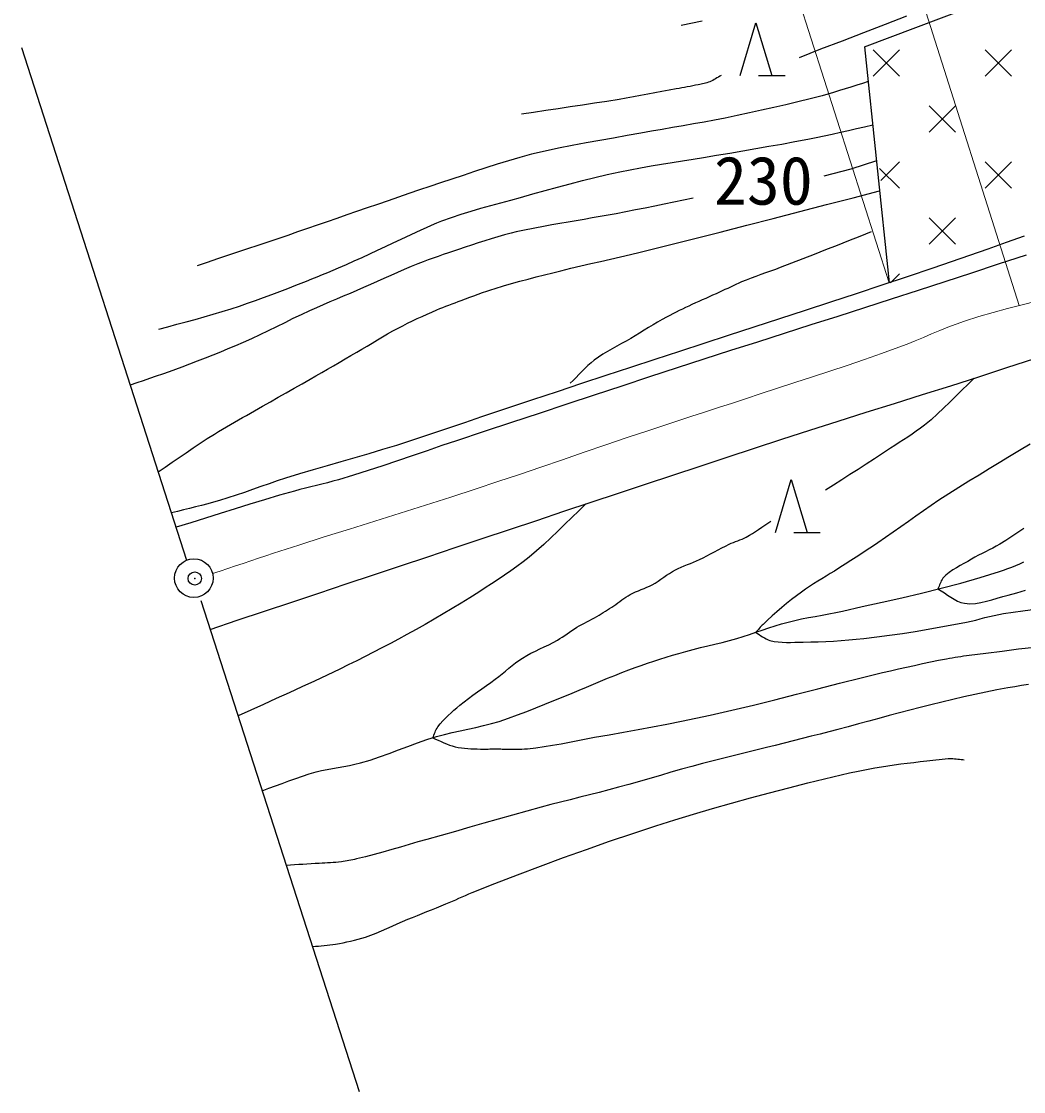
# Model space of a CAD drawing. Units: millimetres, scale not verified. Extents: x 40000 to 680000, y 20000 to 380000.
# Drawn here: x 75453 to 113386, y 251679 to 292194 of the extents above; entities that cross this region are included whole.
import ezdxf
from ezdxf.enums import TextEntityAlignment as Align

# ---------------------------------------------------------------- set-up
doc = ezdxf.new("R2010")
doc.units = ezdxf.units.MM
doc.header["$LTSCALE"] = 1000
doc.header["$PDMODE"] = 32
doc.header["$PDSIZE"] = 500
doc.linetypes.add('CHAIN', pattern=[18.5, 12, -1.5, 3.5, -1.5])
for name, color, linetype, lineweight in [('M-BGD', 7, 'Continuous', 25), ('M-BMK', 2, 'CHAIN', 13), ('M-BMK-SRVR', 3, 'Continuous', 25), ('M-STR-HTXT', 7, 'Continuous', 13)]:
    doc.layers.add(name, color=color, linetype=linetype, lineweight=lineweight)
doc.layers.add('M-OTRS', color=6, linetype='Continuous')
doc.styles.add('ＭＳ ゴシック', font='')
doc.styles.get('ＭＳ ゴシック').set_extended_font_data('MS Gothic')

msp = doc.modelspace()

# ---------------------------------------------------------------- linework, layer by layer
at = {"layer": 'M-BGD'}
for p, q in [((107368, 291233), (134592, 301523)), ((102656, 290146), (103256, 292146)), ((103256, 292146), (103856, 290146)), ((75453, 291205), (81707, 271798)), ((107368, 291234), (108296, 282298)), ((107688, 291121), (108688, 290121)), ((107688, 290121), (108688, 291121)), ((111930, 291121), (112930, 290121)), ((111930, 290121), (112930, 291121)), ((103356, 290146), (104356, 290146)), ((109809, 289000), (110809, 288000)), ((109809, 288000), (110809, 289000)), ((107979, 286170), (108688, 286879)), ((111930, 286879), (112930, 285879)), ((111930, 285879), (112930, 286879)), ((107936, 286630), (108688, 285879)), ((109809, 284757), (110809, 283757)), ((109809, 283757), (110809, 284757)), ((108353, 282302), (108688, 282636)), ((103990, 272850), (104590, 274850)), ((104590, 274850), (105190, 272850)), ((104690, 272850), (105690, 272850)), ((82244, 270271), (88242, 251679))]:
    msp.add_line(p, q, dxfattribs=at)
for points in [[(100421, 292052), (101225, 292220)], [(104902, 290829), (105712, 291152), (106527, 291465), (107343, 291776), (108159, 292087), (108971, 292406)], [(101942, 290152), (101888, 290121), (101834, 290089), (101781, 290056), (101727, 290024), (101674, 289992), (101619, 289963), (101563, 289935), (101506, 289910), (101454, 289891), (101400, 289874), (101346, 289859), (101291, 289846), (101236, 289834), (101181, 289822), (101126, 289811), (101071, 289799), (100968, 289777), (100864, 289755), (100760, 289735), (100656, 289716), (100552, 289696), (100447, 289678), (100343, 289659), (100239, 289639), (99969, 289588), (99698, 289537), (99427, 289486), (99157, 289436), (98886, 289386), (98615, 289337), (98344, 289289), (98072, 289243), (97611, 289167), (97150, 289095), (96688, 289024), (96226, 288955), (95764, 288887), (95301, 288819), (94839, 288751), (94377, 288682)], [(107505, 289917), (107288, 289848), (107070, 289779), (106852, 289709), (106634, 289640), (106416, 289573), (106197, 289507), (105978, 289444), (105758, 289383), (105302, 289264), (104846, 289149), (104388, 289039), (103929, 288932), (103469, 288829), (103009, 288729), (102548, 288632), (102087, 288537), (101690, 288458), (101293, 288384), (100895, 288313), (100497, 288244), (100098, 288176), (99700, 288108), (99302, 288038), (98904, 287966), (98385, 287871), (97865, 287780), (97344, 287689), (96824, 287597), (96305, 287501), (95788, 287398), (95272, 287286), (94759, 287163), (94323, 287047), (93890, 286922), (93458, 286789), (93029, 286651), (92600, 286509), (92172, 286365), (91744, 286222), (91315, 286079), (90917, 285948), (90520, 285814), (90123, 285679), (89727, 285543), (89331, 285407), (88935, 285269), (88539, 285133), (88142, 284996), (87769, 284868), (87396, 284739), (87024, 284609), (86651, 284480), (86278, 284350), (85905, 284222), (85532, 284093), (85158, 283966), (84777, 283837), (84396, 283709), (84014, 283581), (83633, 283454), (83251, 283327), (82869, 283200), (82488, 283073), (82106, 282945)], [(80650, 280541), (80994, 280637), (81339, 280730), (81683, 280823), (82028, 280915), (82372, 281010), (82715, 281107), (83057, 281209), (83398, 281315), (83706, 281417), (84012, 281523), (84318, 281632), (84622, 281743), (84926, 281857), (85230, 281973), (85533, 282089), (85835, 282205), (86040, 282284), (86244, 282364), (86448, 282445), (86651, 282526), (86854, 282608), (87057, 282692), (87259, 282777), (87460, 282863), (87758, 282993), (88054, 283127), (88349, 283262), (88643, 283399), (88937, 283537), (89231, 283674), (89526, 283811), (89821, 283946), (90013, 284036), (90205, 284126), (90397, 284218), (90589, 284308), (90782, 284398), (90975, 284484), (91171, 284566), (91369, 284643), (91734, 284774), (92103, 284896), (92475, 285010), (92848, 285119), (93223, 285225), (93598, 285328), (93973, 285430), (94348, 285533), (94815, 285663), (95282, 285792), (95749, 285920), (96218, 286045), (96687, 286167), (97157, 286284), (97628, 286395), (98101, 286500), (98496, 286580), (98891, 286654), (99288, 286722), (99685, 286786), (100082, 286849), (100480, 286911), (100877, 286975), (101274, 287042), (101768, 287127), (102262, 287211), (102756, 287295), (103250, 287379), (103743, 287465), (104237, 287553), (104729, 287644), (105221, 287738), (105529, 287801), (105836, 287865), (106143, 287931), (106450, 287999), (106756, 288068), (107063, 288137), (107369, 288206), (107676, 288274)], [(107818, 286914), (106846, 286602), (105826, 286331)], [(80629, 275143), (80894, 275323), (81159, 275504), (81424, 275685), (81689, 275866), (81954, 276046), (82221, 276225), (82489, 276400), (82759, 276572), (82909, 276665), (83059, 276755), (83211, 276844), (83363, 276932), (83515, 277020), (83668, 277107), (83821, 277194), (83973, 277281), (84273, 277454), (84574, 277625), (84875, 277796), (85176, 277966), (85478, 278137), (85779, 278307), (86080, 278478), (86381, 278650), (86602, 278777), (86823, 278904), (87044, 279031), (87265, 279159), (87486, 279286), (87706, 279414), (87927, 279542), (88148, 279670), (88343, 279784), (88537, 279900), (88731, 280017), (88925, 280134), (89119, 280250), (89315, 280364), (89512, 280475), (89711, 280582), (89891, 280675), (90072, 280766), (90254, 280855), (90437, 280941), (90621, 281026), (90806, 281109), (90991, 281191), (91177, 281271), (91291, 281320), (91405, 281366), (91520, 281412), (91636, 281457), (91751, 281501), (91867, 281544), (91983, 281588), (92099, 281631), (92260, 281690), (92420, 281750), (92581, 281809), (92742, 281868), (92903, 281925), (93065, 281981), (93227, 282035), (93390, 282087), (93698, 282180), (94007, 282270), (94317, 282356), (94628, 282439), (94940, 282520), (95252, 282600), (95564, 282679), (95876, 282757), (96250, 282849), (96624, 282937), (97000, 283024), (97375, 283109), (97751, 283193), (98126, 283279), (98501, 283366), (98876, 283456), (99885, 283705), (100892, 283959), (101899, 284215), (102906, 284475), (103912, 284736), (104917, 284998), (105923, 285260), (106929, 285521), (107935, 285782)], [(100873, 285504), (100510, 285430), (100148, 285354), (99785, 285279), (99423, 285204), (99060, 285129), (98697, 285056), (98334, 284984), (97971, 284914), (97667, 284858), (97362, 284804), (97057, 284752), (96752, 284701), (96447, 284649), (96142, 284597), (95837, 284544), (95533, 284488), (95339, 284452), (95145, 284417), (94950, 284382), (94756, 284346), (94563, 284308), (94369, 284268), (94177, 284225), (93985, 284179), (93734, 284112), (93485, 284040), (93236, 283965), (92989, 283887), (92742, 283806), (92495, 283724), (92249, 283642), (92002, 283560), (91809, 283495), (91615, 283431), (91422, 283365), (91229, 283299), (91037, 283232), (90845, 283162), (90654, 283091), (90464, 283018), (90204, 282913), (89945, 282803), (89687, 282691), (89430, 282577), (89174, 282462), (88918, 282346), (88661, 282231), (88404, 282118), (88148, 282008), (87893, 281899), (87637, 281791), (87381, 281682), (87126, 281573), (86870, 281463), (86616, 281352), (86363, 281238), (86047, 281091), (85732, 280941), (85419, 280788), (85107, 280634), (84794, 280480), (84480, 280329), (84165, 280181), (83847, 280038), (83560, 279914), (83272, 279793), (82983, 279675), (82693, 279559), (82402, 279444), (82110, 279331), (81818, 279220), (81526, 279110), (81283, 279020), (81040, 278932), (80795, 278845), (80551, 278760), (80306, 278676), (80062, 278591), (79817, 278507), (79572, 278422)], [(113413, 284063), (112721, 283818), (112028, 283574), (111335, 283331), (110642, 283090), (109947, 282852), (108982, 282526), (108016, 282204), (107049, 281884), (106082, 281566), (105113, 281249), (104145, 280933), (103177, 280616), (102209, 280299), (101283, 279995), (100357, 279692), (99431, 279390), (98505, 279087), (97578, 278785), (96652, 278482), (95727, 278177), (94802, 277872), (94157, 277656), (93513, 277438), (92870, 277218), (92227, 276998), (91583, 276780), (90939, 276563), (90293, 276351), (89646, 276143), (89124, 275982), (88600, 275826), (88075, 275674), (87549, 275523), (87023, 275372), (86498, 275219), (85974, 275063), (85452, 274901), (85139, 274798), (84827, 274692), (84517, 274583), (84206, 274473), (83896, 274363), (83584, 274256), (83271, 274153), (82957, 274056), (82730, 273991), (82503, 273929), (82275, 273870), (82046, 273813), (81817, 273756), (81588, 273700), (81359, 273644), (81130, 273586)], [(107611, 284223), (107182, 284054), (106753, 283884), (106324, 283714), (105894, 283544), (105465, 283375), (105035, 283206), (104605, 283039), (104174, 282873), (103991, 282805), (103808, 282738), (103623, 282673), (103439, 282607), (103255, 282541), (103072, 282473), (102890, 282403), (102708, 282330), (102603, 282284), (102498, 282237), (102393, 282189), (102289, 282139), (102186, 282089), (102082, 282039), (101978, 281990), (101873, 281941), (101744, 281883), (101614, 281825), (101484, 281767), (101353, 281710), (101223, 281652), (101093, 281594), (100964, 281535), (100835, 281475), (100713, 281418), (100592, 281361), (100471, 281303), (100351, 281244), (100230, 281185), (100111, 281124), (99992, 281063), (99873, 281000), (99701, 280904), (99529, 280806), (99359, 280705), (99190, 280604), (99021, 280501), (98852, 280398), (98684, 280296), (98514, 280194), (98340, 280093), (98165, 279995), (97988, 279898), (97812, 279800), (97638, 279700), (97466, 279596), (97298, 279486), (97136, 279369), (97013, 279270), (96894, 279165), (96780, 279057), (96668, 278945), (96557, 278832), (96447, 278718), (96336, 278605), (96223, 278495)], [(113477, 283350), (112425, 282999), (111415, 282664), (110403, 282332), (109391, 282003), (108378, 281676), (107364, 281351), (106351, 281027), (105336, 280704), (104322, 280381), (103308, 280057), (102295, 279732), (101282, 279406), (100269, 279077), (99225, 278735), (98181, 278391), (97137, 278047), (96093, 277702), (95050, 277356), (94007, 277010), (92963, 276664), (91920, 276319), (91362, 276133), (90806, 275943), (90249, 275752), (89693, 275562), (89136, 275374), (88577, 275191), (88017, 275013), (87454, 274844), (87246, 274785), (87038, 274731), (86829, 274678), (86620, 274628), (86410, 274577), (86201, 274526), (85992, 274473), (85784, 274416), (85221, 274255), (84660, 274088), (84100, 273917), (83541, 273743), (82982, 273567), (82424, 273391), (81865, 273216), (81305, 273043)], [(82595, 269179), (83625, 269521), (84655, 269865), (85686, 270208), (86716, 270552), (87746, 270896), (88776, 271240), (89806, 271585), (90835, 271929), (91865, 272273), (92895, 272617), (93926, 272961), (94956, 273305), (95986, 273648), (97016, 273991), (98047, 274333), (99078, 274675), (100109, 275016), (101140, 275357), (102172, 275696), (103203, 276035), (104235, 276373), (105299, 276717), (106363, 277058), (107429, 277395), (108495, 277731), (109561, 278067), (110626, 278404), (111691, 278744), (112755, 279087), (113816, 279435)], [(111516, 278688), (111283, 278464), (111052, 278236), (110823, 278008), (110592, 277780), (110360, 277554), (110124, 277333), (109883, 277117), (109635, 276910), (109482, 276791), (109325, 276677), (109166, 276566), (109005, 276459), (108842, 276353), (108679, 276248), (108516, 276143), (108353, 276036), (108047, 275834), (107740, 275634), (107431, 275435), (107123, 275236), (106814, 275038), (106505, 274841), (106196, 274643), (105887, 274444)], [(113630, 276187), (113233, 275950), (112849, 275719), (112465, 275487), (112082, 275255), (111699, 275022), (111317, 274788), (110936, 274551), (110558, 274310), (110182, 274066), (109890, 273871), (109600, 273671), (109312, 273468), (109026, 273264), (108740, 273059), (108453, 272855), (108164, 272653), (107874, 272455), (107669, 272319), (107464, 272184), (107258, 272050), (107051, 271917), (106844, 271784), (106637, 271652), (106430, 271520), (106223, 271387), (106068, 271288), (105910, 271191), (105753, 271095), (105596, 270998), (105439, 270901), (105284, 270801), (105131, 270698), (104981, 270591), (104790, 270448), (104602, 270303), (104416, 270154), (104233, 270002), (104052, 269848), (103874, 269690), (103698, 269530), (103524, 269368), (103487, 269331), (103451, 269294), (103416, 269256), (103381, 269217), (103346, 269178), (103312, 269139), (103277, 269100), (103242, 269062)], [(96818, 273925), (96551, 273671), (96287, 273414), (96024, 273155), (95760, 272897), (95494, 272642), (95225, 272391), (94950, 272146), (94667, 271910), (94440, 271731), (94208, 271557), (93972, 271389), (93734, 271224), (93493, 271063), (93251, 270904), (93008, 270746), (92764, 270589), (92431, 270378), (92095, 270169), (91758, 269963), (91419, 269761), (91078, 269561), (90735, 269364), (90391, 269170), (90046, 268978), (89732, 268807), (89417, 268639), (89100, 268474), (88782, 268311), (88463, 268150), (88144, 267991), (87823, 267833), (87502, 267677), (87025, 267447), (86545, 267222), (86065, 266999), (85583, 266779), (85101, 266559), (84618, 266340), (84136, 266121), (83655, 265900)], [(91023, 265070), (91046, 265123), (91068, 265177), (91089, 265231), (91110, 265285), (91132, 265338), (91157, 265390), (91184, 265441), (91215, 265489), (91303, 265605), (91398, 265715), (91499, 265820), (91605, 265921), (91715, 266019), (91826, 266115), (91938, 266210), (92050, 266304), (92211, 266437), (92375, 266564), (92543, 266688), (92712, 266809), (92883, 266929), (93053, 267049), (93222, 267171), (93390, 267295), (93518, 267394), (93645, 267497), (93771, 267600), (93897, 267704), (94024, 267806), (94152, 267905), (94284, 268000), (94419, 268091), (94578, 268186), (94741, 268274), (94907, 268357), (95075, 268437), (95244, 268516), (95411, 268596), (95577, 268680), (95739, 268770), (95834, 268828), (95926, 268888), (96018, 268949), (96109, 269012), (96200, 269075), (96291, 269137), (96383, 269198), (96477, 269256), (96570, 269310), (96664, 269361), (96760, 269411), (96855, 269460), (96951, 269510), (97046, 269559), (97141, 269610), (97234, 269664), (97316, 269712), (97397, 269762), (97477, 269812), (97557, 269863), (97637, 269915), (97717, 269967), (97796, 270019), (97875, 270071), (97953, 270125), (98030, 270179), (98106, 270235), (98182, 270291), (98259, 270346), (98336, 270400), (98415, 270451), (98496, 270499), (98598, 270551), (98701, 270599), (98807, 270642), (98913, 270685), (99020, 270726), (99125, 270770), (99230, 270816), (99331, 270868), (99444, 270932), (99554, 271002), (99661, 271075), (99768, 271150), (99875, 271224), (99982, 271297), (100092, 271367), (100205, 271431), (100316, 271486), (100429, 271537), (100543, 271584), (100659, 271630), (100775, 271675), (100890, 271721), (101005, 271768), (101118, 271819), (101260, 271888), (101401, 271961), (101541, 272035), (101681, 272110), (101820, 272186), (101960, 272260), (102102, 272332), (102244, 272401), (102323, 272437), (102404, 272470), (102485, 272502), (102566, 272534), (102647, 272566), (102728, 272599), (102807, 272635), (102885, 272673), (103006, 272741), (103125, 272812), (103241, 272887), (103357, 272964), (103472, 273042), (103586, 273121), (103701, 273199), (103817, 273275)], [(113399, 272993), (113173, 272842), (112945, 272694), (112715, 272548), (112483, 272406), (112352, 272330), (112219, 272258), (112084, 272188), (111949, 272119), (111814, 272051), (111679, 271981), (111546, 271909), (111415, 271833), (111273, 271752), (111129, 271673), (110984, 271594), (110841, 271513), (110702, 271427), (110569, 271333), (110446, 271230), (110333, 271113), (110300, 271069), (110272, 271021), (110248, 270971), (110226, 270919), (110207, 270866), (110187, 270812), (110167, 270759), (110145, 270708)], [(84566, 263070), (84820, 263161), (85073, 263254), (85326, 263348), (85580, 263442), (85834, 263533), (86089, 263621), (86346, 263703), (86604, 263779), (86812, 263831), (87022, 263875), (87233, 263915), (87444, 263951), (87656, 263988), (87867, 264027), (88076, 264072), (88284, 264124), (88650, 264232), (89011, 264352), (89370, 264481), (89728, 264614), (90085, 264749), (90443, 264880), (90804, 265005), (91168, 265119), (91461, 265199), (91756, 265271), (92054, 265338), (92351, 265402), (92649, 265467), (92945, 265536), (93240, 265611), (93532, 265696), (93884, 265812), (94233, 265937), (94580, 266068), (94924, 266204), (95268, 266344), (95611, 266485), (95955, 266626), (96299, 266764), (96568, 266874), (96836, 266986), (97104, 267099), (97371, 267213), (97639, 267326), (97908, 267437), (98178, 267544), (98449, 267648), (98682, 267733), (98916, 267816), (99150, 267896), (99385, 267975), (99621, 268051), (99858, 268126), (100095, 268199), (100333, 268269), (100605, 268346), (100879, 268417), (101154, 268486), (101429, 268552), (101705, 268618), (101980, 268686), (102254, 268757), (102527, 268832), (102771, 268906), (103013, 268985), (103255, 269066), (103496, 269149), (103737, 269231), (103980, 269311), (104223, 269386), (104469, 269454), (104724, 269516), (104981, 269572), (105239, 269623), (105498, 269670), (105757, 269717), (106016, 269765), (106274, 269816), (106532, 269871), (107279, 270039), (108027, 270207), (108774, 270378), (109520, 270553), (110264, 270737), (111005, 270932), (111742, 271141), (112473, 271366), (112630, 271419), (112784, 271477), (112938, 271538), (113090, 271601), (113243, 271665), (113395, 271729)], [(110145, 270708), (110269, 270635), (110390, 270556), (110511, 270473), (110631, 270392), (110754, 270316), (110880, 270251), (111011, 270200), (111148, 270167), (111356, 270151), (111563, 270161), (111770, 270193), (111977, 270241), (112183, 270299), (112389, 270362), (112594, 270423), (112799, 270478), (113129, 270565), (113457, 270663)], [(103242, 269061), (103309, 269022), (103376, 268980), (103441, 268937), (103507, 268894), (103574, 268853), (103643, 268817), (103713, 268785), (103787, 268760), (103939, 268724), (104093, 268701), (104249, 268689), (104407, 268684), (104565, 268685), (104723, 268689), (104882, 268694), (105039, 268696), (105327, 268700), (105615, 268707), (105903, 268719), (106191, 268734), (106479, 268754), (106766, 268776), (107053, 268803), (107340, 268832), (107828, 268890), (108316, 268954), (108802, 269026), (109288, 269103), (109773, 269185), (110257, 269271), (110741, 269361), (111223, 269454), (111399, 269491), (111573, 269532), (111747, 269577), (111921, 269622), (112095, 269666), (112269, 269708), (112445, 269744), (112621, 269774), (113363, 269880), (114107, 269978)], [(91023, 265070), (91129, 265026), (91233, 264980), (91337, 264933), (91442, 264886), (91547, 264841), (91653, 264799), (91761, 264763), (91870, 264733), (91987, 264708), (92106, 264690), (92225, 264677), (92345, 264667), (92465, 264661), (92585, 264656), (92705, 264652), (92825, 264648), (92885, 264646), (92945, 264646), (93004, 264646), (93064, 264647), (93123, 264649), (93183, 264650), (93243, 264651), (93302, 264651), (93361, 264651), (93420, 264651), (93479, 264651), (93538, 264650), (93597, 264650), (93656, 264649), (93715, 264649), (93774, 264649), (93878, 264649), (93982, 264648), (94086, 264646), (94189, 264646), (94293, 264646), (94397, 264648), (94500, 264652), (94603, 264660), (94924, 264695), (95243, 264739), (95561, 264791), (95879, 264848), (96196, 264909), (96513, 264971), (96830, 265033), (97147, 265092), (97695, 265191), (98244, 265289), (98792, 265388), (99340, 265489), (99888, 265593), (100435, 265700), (100981, 265811), (101526, 265927), (102345, 266113), (103161, 266309), (103976, 266514), (104790, 266722), (105604, 266932), (106418, 267140), (107233, 267344), (108050, 267539), (108352, 267609), (108653, 267678), (108955, 267748), (109258, 267815), (109560, 267882), (109863, 267946), (110167, 268007), (110471, 268065), (110578, 268085), (110685, 268104), (110793, 268122), (110900, 268139), (111008, 268155), (111116, 268170), (111223, 268185), (111331, 268199), (111952, 268278), (112572, 268358), (113193, 268437), (113815, 268509)], [(113571, 267087), (113312, 267049), (113053, 267007), (112795, 266963), (112376, 266886), (111958, 266802), (111541, 266713), (111125, 266619), (110710, 266521), (110296, 266421), (109881, 266320), (109467, 266218), (109077, 266120), (108688, 266019), (108299, 265915), (107911, 265810), (107523, 265704), (107135, 265598), (106747, 265493), (106358, 265391), (106020, 265303), (105682, 265216), (105343, 265129), (105004, 265043), (104666, 264957), (104327, 264872), (103988, 264787), (103649, 264701), (103347, 264626), (103045, 264552), (102742, 264478), (102440, 264404), (102137, 264330), (101835, 264255), (101533, 264178), (101232, 264099), (100833, 263991), (100435, 263880), (100038, 263766), (99640, 263651), (99243, 263535), (98846, 263421), (98448, 263309), (98050, 263199), (97686, 263102), (97321, 263007), (96956, 262914), (96591, 262822), (96226, 262730), (95861, 262637), (95496, 262543), (95132, 262446), (94589, 262298), (94046, 262148), (93504, 261995), (92962, 261841), (92421, 261687), (91879, 261532), (91337, 261378), (90795, 261226), (90463, 261131), (90132, 261034), (89801, 260937), (89470, 260840), (89138, 260745), (88806, 260654), (88472, 260567), (88137, 260485), (88066, 260469), (87995, 260453), (87924, 260439), (87852, 260425), (87780, 260411), (87709, 260399), (87637, 260388), (87564, 260378), (87461, 260367), (87356, 260357), (87252, 260349), (87148, 260343), (87043, 260337), (86938, 260332), (86834, 260326), (86729, 260320), (86573, 260310), (86417, 260300), (86261, 260291), (86104, 260281), (85948, 260272), (85792, 260263), (85635, 260253), (85479, 260244)], [(86475, 257170), (86584, 257181), (86693, 257191), (86802, 257201), (86911, 257210), (87020, 257221), (87129, 257233), (87238, 257248), (87346, 257264), (87488, 257289), (87631, 257316), (87773, 257344), (87914, 257375), (88055, 257408), (88195, 257445), (88334, 257484), (88472, 257526), (88678, 257598), (88881, 257676), (89082, 257760), (89281, 257848), (89480, 257938), (89679, 258028), (89878, 258116), (90079, 258201), (90259, 258275), (90439, 258347), (90620, 258420), (90800, 258492), (90981, 258564), (91161, 258636), (91341, 258709), (91521, 258784), (91645, 258836), (91768, 258890), (91892, 258945), (92015, 259000), (92138, 259054), (92262, 259108), (92386, 259160), (92511, 259211), (93373, 259551), (94236, 259885), (95102, 260214), (95971, 260536), (96842, 260850), (97716, 261157), (98592, 261456), (99472, 261745), (100184, 261970), (100898, 262187), (101614, 262398), (102333, 262602), (103053, 262800), (103774, 262993), (104496, 263181), (105220, 263366), (105535, 263446), (105851, 263524), (106167, 263600), (106484, 263674), (106802, 263745), (107120, 263813), (107439, 263877), (107759, 263937), (108002, 263978), (108247, 264016), (108492, 264051), (108737, 264083), (108982, 264114), (109228, 264143), (109474, 264171), (109720, 264199), (109836, 264213), (109952, 264227), (110069, 264242), (110185, 264256), (110302, 264268), (110418, 264278), (110535, 264284), (110652, 264286), (110713, 264285), (110775, 264281), (110836, 264276), (110897, 264269), (110958, 264261), (111020, 264254), (111081, 264246), (111142, 264240)]]:
    msp.add_lwpolyline(points, dxfattribs=at)
at = {"layer": 'M-BMK'}
msp.add_lwpolyline([(113879, 281608), (113330, 281467), (112780, 281326), (112232, 281179), (111687, 281021), (111147, 280848), (110832, 280736), (110520, 280616), (110210, 280491), (109902, 280361), (109594, 280231), (109285, 280102), (108974, 279977), (108662, 279858), (108012, 279623), (107359, 279395), (106704, 279173), (106048, 278954), (105391, 278738), (104733, 278523), (104076, 278308), (103419, 278091), (102893, 277917), (102366, 277745), (101839, 277573), (101312, 277402), (100785, 277231), (100258, 277059), (99732, 276887), (99206, 276713), (98387, 276438), (97569, 276161), (96752, 275882), (95935, 275602), (95118, 275323), (94300, 275045), (93482, 274770), (92662, 274499), (91706, 274188), (90748, 273882), (89790, 273579), (88831, 273278), (87871, 272977), (86913, 272675), (85955, 272370), (84998, 272060), (84709, 271965), (84421, 271870), (84133, 271773), (83845, 271676), (83557, 271579), (83269, 271482), (82980, 271385), (82692, 271288)], dxfattribs=at)
at = {"layer": 'M-BMK-SRVR'}
msp.add_circle((81979, 271118), 732, dxfattribs=at)
at = {"layer": 'M-OTRS'}
msp.add_point((82014, 271104), dxfattribs=at)
at = {"layer": 'M-STR-HTXT'}
for p, q in [((101436, 303760), (108296, 282296)), ((106398, 302948), (113214, 281436))]:
    msp.add_line(p, q, dxfattribs=at)

# ---------------------------------------------------------------- texts
at = {"layer": 'M-BGD', "style": 'ＭＳ ゴシック'}
msp.add_text('230', height=1833, dxfattribs=at).set_placement((105407, 284705), align=Align.BOTTOM_RIGHT)

doc.saveas('drawing.dxf')
